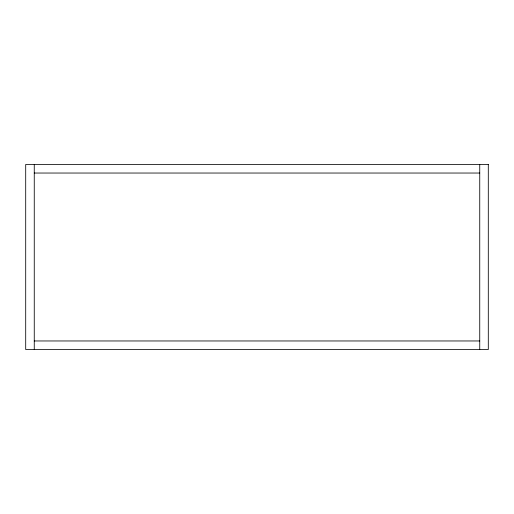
<?xml version="1.0" encoding="UTF-8"?>
<svg xmlns="http://www.w3.org/2000/svg" width="514" height="514" viewBox="0 0 514 514"><rect width="100%" height="100%" fill="white"/><g stroke="black" fill="none" stroke-linecap="round" stroke-linejoin="round"><path stroke-width="0.77" d="M34.258 173.038L479.742 173.038M34.258 340.962L479.742 340.962M479.742 164.48L479.742 349.52M34.258 164.48L34.258 349.52M488.3 164.48L25.7 164.48L25.7 349.52L488.3 349.52L488.3 164.48"/></g></svg>
